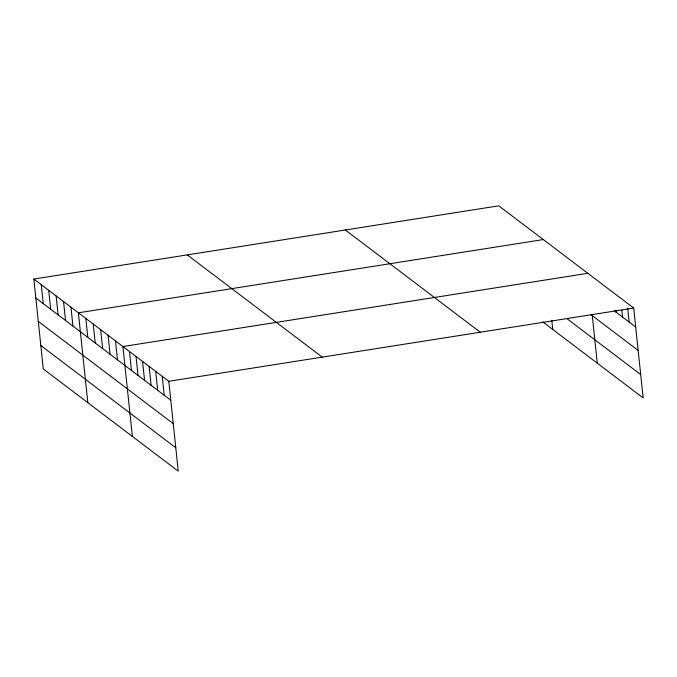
<?xml version="1.0" encoding="UTF-8"?>
<svg xmlns="http://www.w3.org/2000/svg" width="677" height="677" viewBox="0 0 677 677"><rect width="100%" height="100%" fill="white"/><g stroke="black" fill="none" stroke-linecap="round" stroke-linejoin="round"><path stroke-width="1.02" d="M33.85 279.059L168.801 381.295L178.246 471.175L43.294 368.94L33.85 279.059L498.754 205.825L633.706 308.06L643.15 397.941L542.836 321.947M543.284 239.565L78.38 312.799L87.832 402.671M587.822 273.305L122.918 346.539L132.362 436.411M168.801 381.295L633.706 308.06M614.394 310.878L635.695 327.016M590.623 314.407L638.157 350.415M566.767 318.528L640.687 374.533M345.338 229.994L480.289 332.229M187.267 254.899L322.218 357.126M35.839 298.015L170.79 400.242M38.301 321.414L173.253 423.65M40.84 345.532L175.783 447.768M627.672 308.086L629.145 322.049M621.85 310.1L622.586 317.081M615.825 310.125L616.028 312.114M592.273 315.66L597.266 363.177M551.772 320.28L552.737 329.445M162.243 376.327L164.232 395.283M155.693 371.368L157.682 390.316M149.135 366.401L151.123 385.348M142.576 361.433L144.573 380.381M136.026 356.466L138.015 375.422M129.468 351.498L131.465 370.454M115.496 340.912L117.485 359.868M108.075 335.293L110.063 354.24M100.653 329.665L102.642 348.621M93.231 324.046L95.22 342.994M85.801 318.418L87.798 337.374M70.958 307.18L72.955 326.128M63.536 301.553L65.534 320.5M56.115 295.934L58.112 314.881M48.693 290.306L50.682 309.254M41.272 284.687L43.26 303.635"/></g></svg>
